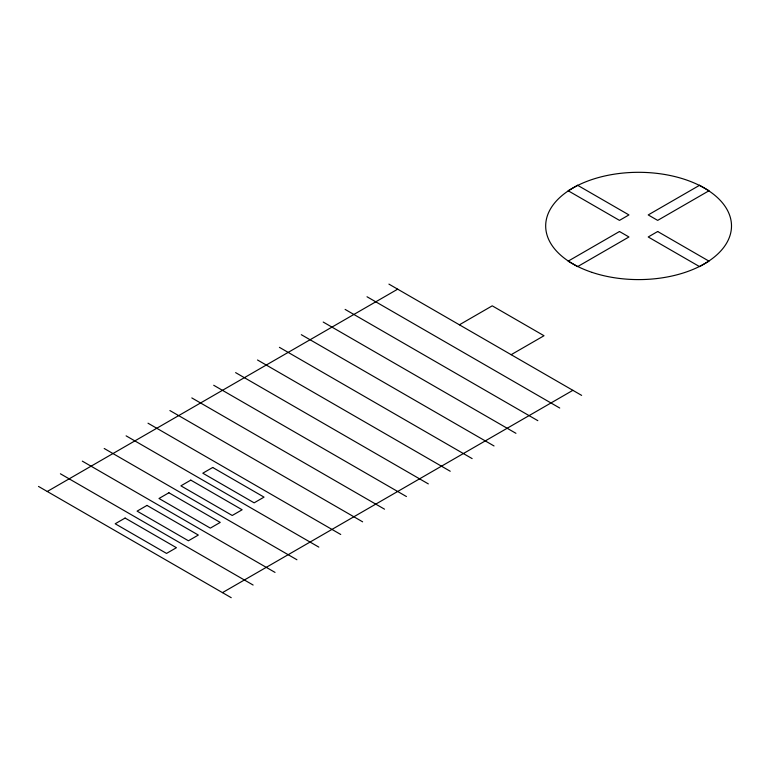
<?xml version="1.0" encoding="UTF-8"?>
<svg xmlns="http://www.w3.org/2000/svg" width="770" height="770" viewBox="0 0 770 770"><rect width="100%" height="100%" fill="white"/><g stroke="black" fill="none" stroke-linecap="round" stroke-linejoin="round"><path stroke-width="1.16" d="M47.259 491.481L397.676 289.173M459.392 324.805L492.242 305.834L544.015 335.73L511.165 354.691M222.463 592.64L572.88 390.323M388.917 284.111L581.639 395.385M367.011 296.758L559.742 408.033M345.114 309.405L537.835 420.67M323.208 322.053L515.938 433.317M301.311 334.69L494.042 445.965M279.414 347.337L472.135 458.602M257.507 359.985L450.238 471.25M235.61 372.622L428.332 483.897M213.704 385.269L406.435 496.544M191.807 397.917L384.528 509.182M169.901 410.554L362.632 521.829M148.004 423.202L340.735 534.476M126.107 435.849L318.828 547.114M104.2 448.486L296.931 559.761M82.303 461.134L275.025 572.408M60.397 473.781L253.128 585.046M38.5 486.428L231.231 597.693M577.615 185.291L568.154 190.748L619.484 220.384L628.946 214.926L577.615 185.291M619.484 231.51L568.154 261.155L577.615 266.613L628.946 236.977L619.484 231.51M699.555 185.291L648.215 214.926L657.676 220.384L709.016 190.748L699.555 185.291M125.096 518.056L115.192 523.773L166.532 553.418L176.436 547.701L125.096 518.056M146.993 505.418L137.099 511.136L188.429 540.771L198.333 535.054L146.993 505.418M168.899 492.771L158.995 498.488L210.335 528.124L220.23 522.407L168.899 492.771M190.796 480.124L180.902 485.841L232.232 515.476L242.136 509.769L190.796 480.124M212.703 467.486L202.799 473.194L254.139 502.839L264.033 497.122L212.703 467.486M657.676 231.51L648.215 236.977L699.555 266.613L709.016 261.155L657.676 231.51M592.12 272.407A92.92 53.65 0 0 0 731.5 225.947A92.92 53.65 0 0 0 592.12 179.497A92.92 53.65 0 0 0 592.12 272.407"/></g></svg>
